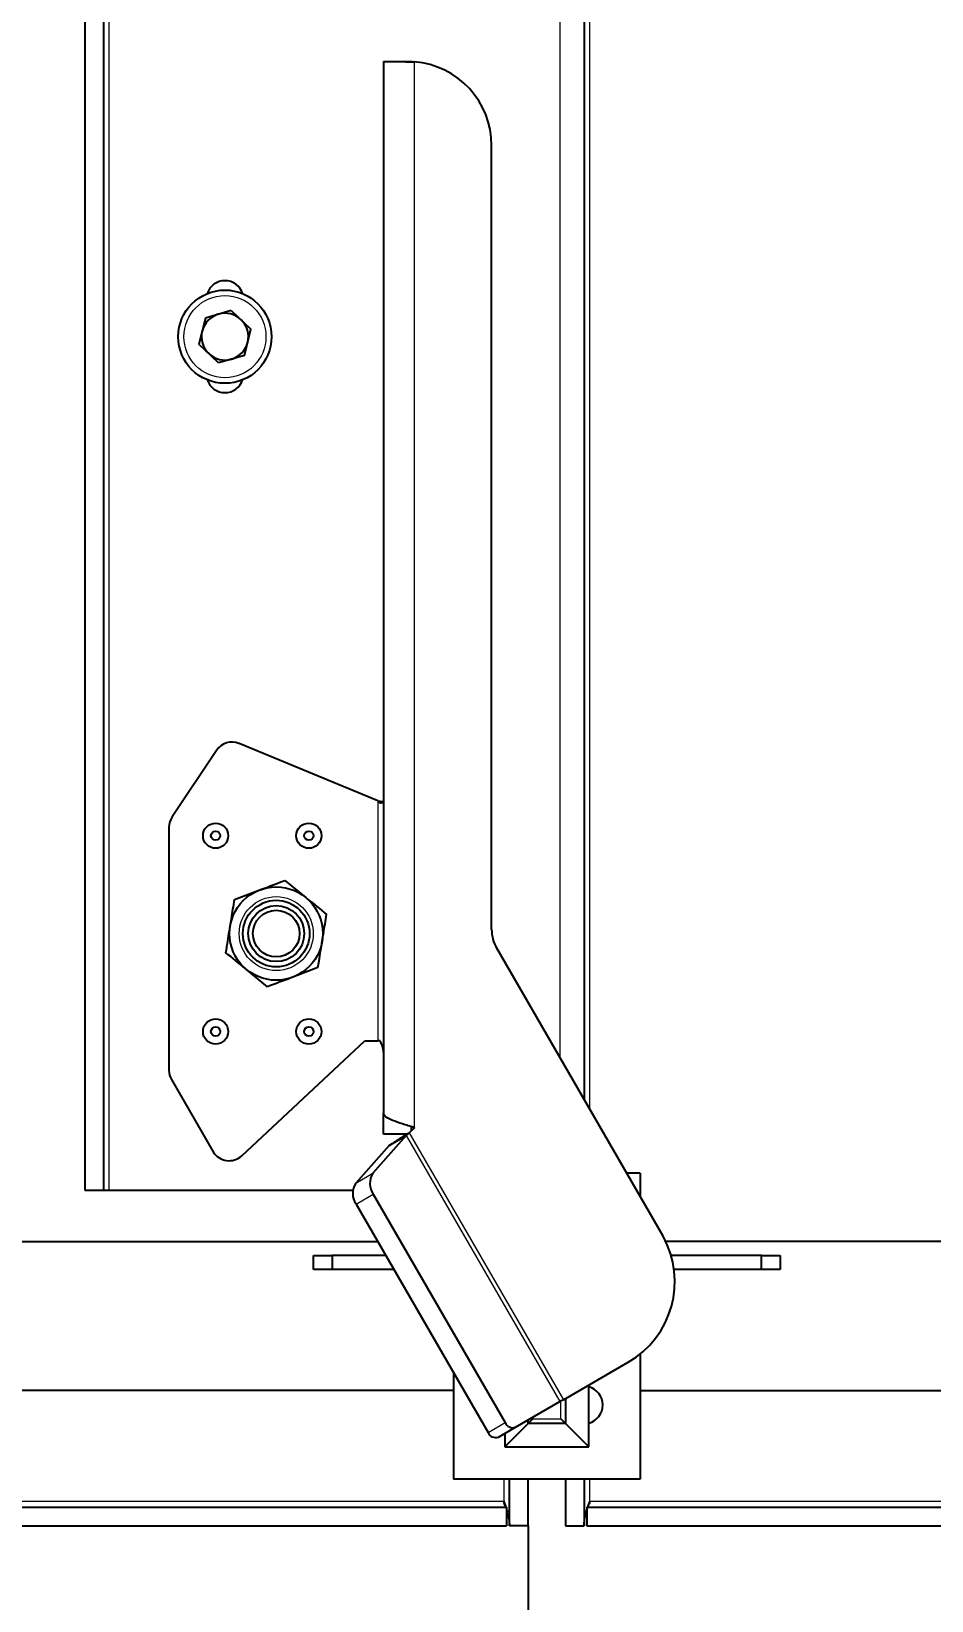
# Model space of a CAD drawing. Header units: millimetres. Extents: x -1434 to 3240, y -1538 to 1219.
# Drawn here: x -427.7 to -331.2, y -1006.7 to -838.5 of the extents above; entities that cross this region are included whole.
import ezdxf

# ---------------------------------------------------------------- set-up
doc = ezdxf.new("R2010")
doc.units = ezdxf.units.MM
doc.layers.add('FORMAT', color=7, linetype='Continuous')
doc.styles.add('SLDTEXTSTYLE0', font='TXT', dxfattribs={"width": 0.75})
doc.dimstyles.new('SLDDIMSTYLE0', dxfattribs={"dimtxt": 20, "dimasz": 10, "dimexe": 0, "dimexo": 0.0625, "dimgap": 5, "dimtad": 2, "dimdec": 1, "dimrnd": 1e-09, "dimzin": 12, "dimdsep": 46, "dimtxsty": 'SLDTEXTSTYLE0', "dimsah": 1, "dimcen": 0.09, "dimadec": 0, "dimazin": 3, "dimtfac": 1, "dimtofl": 0, "dimtmove": 0, "dimatfit": 3, "dimfxl": 0, "dimfrac": 2, "dimtolj": 1, "dimtzin": 12, "dimarcsym": 0})

# ---------------------------------------------------------------- blocks, each defined once
blk = doc.blocks.new('_D_8')
at = {"layer": 'FORMAT'}
for p, q in [((-484.94, -959.18), (-484.94, -1329.21)), ((-374.44, -998.73), (-374.44, -1329.21)), ((-374.44, -1328.21), (-484.94, -1328.21))]:
    blk.add_line(p, q, dxfattribs=at)
for points in [[(-484.94, -1328.21), (-474.94, -1329.75), (-474.94, -1326.67)], [(-374.44, -1328.21), (-384.44, -1326.67), (-384.44, -1329.75)]]:
    blk.add_solid(points, dxfattribs=at)
at = {"layer": 'FORMAT', "insert": (-462.94, -1302.43), "char_height": 20, "attachment_point": 1, "style": 'SLDTEXTSTYLE0'}
blk.add_mtext('110,5', dxfattribs=at)

msp = doc.modelspace()

# ---------------------------------------------------------------- linework, layer by layer
at = {"color": 7, "linetype": 'Continuous', "lineweight": 25}
for p, q in [((-421.94, 520.28), (-421.94, -962.72)), ((-419.94, 520.28), (-419.94, -962.72)), ((-368.44, 510.57), (-368.44, -953)), ((-389.94, -841.72), (-388.97, -841.72)), ((-389.94, -841.72), (-389.94, -954.48)), ((-388.97, -841.72), (-386.85, -841.72)), ((-378.35, -934.77), (-378.35, -850.72)), ((-409.04, -869.22), (-409.72, -872.03)), ((-406.26, -868.4), (-409.04, -869.22)), ((-406.26, -868.4), (-404.16, -870.4)), ((-404.84, -873.22), (-404.16, -870.4)), ((-407.62, -874.03), (-409.72, -872.03)), ((-404.84, -873.22), (-407.62, -874.03)), ((-390.54, -920.97), (-405.43, -914.82)), ((-407.84, -915.57), (-412.6, -922.71)), ((-390.54, -920.97), (-389.94, -921.07)), ((-390.54, -920.97), (-390.3, -921.22)), ((-412.94, -923.82), (-412.94, -949.87)), ((-400.52, -929.52), (-398.28, -931.34)), ((-405.91, -931.57), (-403.21, -930.54)), ((-359.98, -967.66), (-377.81, -936.77)), ((-402.36, -940.92), (-404.6, -939.09)), ((-396.97, -938.87), (-399.66, -939.89)), ((-405.13, -959.03), (-391.94, -946.72)), ((-391.94, -946.72), (-390.54, -946.72)), ((-390.3, -946.72), (-390.54, -946.72)), ((-412.67, -950.87), (-408.21, -958.6)), ((-389.94, -956.72), (-389.94, -954.48)), ((-387.5, -956.87), (-391.07, -960.92)), ((-387.43, -956.72), (-389.94, -956.72)), ((-389.33, -957.94), (-387.5, -956.87)), ((-386.62, -956.03), (-387.19, -956.57)), ((-386.94, -956.33), (-386.94, -955.92)), ((-386.64, -956.01), (-386.62, -956.03)), ((-389.33, -957.94), (-392.91, -961.98)), ((-362.44, -960.92), (-363.87, -960.92)), ((-362.44, -960.92), (-362.44, -963.4)), ((-421.94, -962.72), (-419.94, -962.72)), ((-419.94, -962.72), (-419.34, -962.72)), ((-419.34, -962.72), (-393.22, -962.72)), ((-391.04, -963.15), (-376.9, -987.64)), ((-392.88, -964.21), (-378.74, -988.7)), ((-485.54, -968.22), (-390.56, -968.22)), ((-259.34, -968.22), (-359.69, -968.22)), ((-397.44, -971.22), (-397.44, -969.72)), ((-397.44, -969.72), (-395.44, -969.72)), ((-395.44, -969.72), (-395.44, -971.22)), ((-389.7, -969.72), (-395.44, -969.72)), ((-349.44, -969.72), (-359.12, -969.72)), ((-349.44, -971.22), (-349.44, -969.72)), ((-349.44, -969.72), (-347.44, -969.72)), ((-347.44, -969.72), (-347.44, -971.22)), ((-395.44, -971.22), (-397.44, -971.22)), ((-388.83, -971.22), (-395.44, -971.22)), ((-349.44, -971.22), (-358.8, -971.22)), ((-347.44, -971.22), (-349.44, -971.22)), ((-362.44, -980.3), (-362.44, -993.72)), ((-382.44, -982.29), (-382.44, -993.72)), ((-370.66, -985.19), (-363.72, -981.18)), ((-382.44, -984.22), (-1015.44, -984.22)), ((-367.94, -983.82), (-367.94, -983.62)), ((-367.94, -987.69), (-367.94, -983.82)), ((-362.44, -984.22), (270.56, -984.22)), ((-375.79, -988.15), (-371.03, -985.4)), ((-370.66, -985.19), (-371.03, -985.4)), ((-370.43, -985.06), (-370.43, -987.76)), ((-374.44, -987.76), (-373.94, -987.26)), ((-374.44, -987.76), (-374.44, -987.37)), ((-370.43, -987.76), (-370.93, -987.26)), ((-377.63, -989.21), (-375.79, -988.15)), ((-374.44, -987.76), (-376.94, -990.26)), ((-376.94, -988.81), (-376.94, -990.26)), ((-370.43, -987.76), (-374.44, -987.76)), ((-370.43, -987.76), (-367.94, -990.26)), ((-367.94, -990.26), (-367.94, -987.69)), ((-376.94, -990.26), (-367.94, -990.26)), ((-362.44, -993.72), (-382.44, -993.72)), ((-376.44, -998.72), (-376.44, -993.72)), ((-374.44, -998.72), (-374.44, -993.72)), ((-370.44, -993.72), (-370.44, -998.72)), ((-368.44, -993.72), (-368.44, -998.72)), ((-1067.14, -996.72), (-376.74, -996.72)), ((-377.04, -996.12), (-376.84, -996.72)), ((-376.74, -996.72), (-376.74, -998.72)), ((-368.14, -996.72), (322.26, -996.72)), ((-368.14, -996.72), (-368.14, -998.72)), ((-368.05, -996.72), (-367.84, -996.12)), ((-1067.14, -998.72), (-376.74, -998.72)), ((-374.44, -998.72), (-376.44, -998.72)), ((-370.44, -998.72), (-368.44, -998.72)), ((-368.14, -998.72), (322.26, -998.72))]:
    msp.add_line(p, q, dxfattribs=at)
at = {"color": 8, "linetype": 'Continuous', "lineweight": 18}
for p, q in [((-419.34, -962.72), (-419.34, 520.28)), ((-367.84, -954.04), (-367.84, 511.61)), ((-371.04, 506.07), (-371.04, -948.5)), ((-386.64, -841.74), (-386.64, -956.01)), ((-390.54, -920.97), (-390.54, -946.72)), ((-387.5, -956.87), (-371.03, -985.4)), ((-387.19, -956.57), (-370.66, -985.19)), ((-392.91, -961.98), (-391.07, -960.92)), ((-392.88, -964.21), (-391.04, -963.15)), ((-370.93, -987.26), (-370.93, -985.34)), ((-373.94, -987.08), (-373.94, -987.26)), ((-373.94, -987.26), (-370.93, -987.26)), ((-378.74, -988.7), (-376.9, -987.64)), ((-377.04, -993.72), (-377.04, -996.12)), ((-367.84, -996.12), (-367.84, -993.72)), ((-377.04, -996.12), (-472.47, -996.12)), ((-272.41, -996.12), (-367.84, -996.12))]:
    msp.add_line(p, q, dxfattribs=at)
at = {"color": 7, "linetype": 'Continuous', "lineweight": 25}
for centre, radius in [((-406.94, -871.22), 5), ((-407.94, -924.72), 1.35), ((-397.94, -924.72), 1.35), ((-407.94, -924.72), 0.493), ((-397.94, -924.72), 0.493), ((-401.44, -935.22), 5), ((-401.44, -935.22), 3.57), ((-401.44, -935.22), 3), ((-401.44, -935.22), 2.5), ((-407.94, -945.72), 1.35), ((-407.94, -945.72), 0.493), ((-397.94, -945.72), 1.35), ((-397.94, -945.72), 0.493)]:
    msp.add_circle(centre, radius, dxfattribs=at)
at = {"color": 8, "linetype": 'Continuous', "lineweight": 18}
for centre, radius in [((-406.94, -871.22), 4.4), ((-401.44, -935.22), 3.97)]:
    msp.add_circle(centre, radius, dxfattribs=at)
at = {"color": 7, "linetype": 'Continuous', "lineweight": 25}
for centre, radius, start, end in [((-387.35, -850.72), 9, 0, 85.4954), ((-406.94, -867.22), 2, 18.21, 161.79), ((-406.94, -871.22), 2.51, 106.3534, 166.3534), ((-406.94, -871.22), 2.51, 46.3534, 106.3534), ((-406.94, -871.22), 2.51, 346.3534, 46.3534), ((-406.94, -871.22), 2.51, 166.3534, 226.3534), ((-406.94, -871.22), 2.51, 226.3534, 286.3534), ((-406.94, -871.22), 2.51, 286.3534, 346.3534), ((-406.94, -875.22), 2, 198.21, 341.79), ((-406.18, -916.68), 2, 68.1986, 146.3099), ((-410.94, -923.82), 2, 146.3099, 180), ((-374.35, -934.77), 4, 180, 210), ((-410.94, -949.87), 2, 180, 210), ((-406.5, -957.57), 2, 210.9638, 313.0251), ((-391.26, -963.07), 1.98, 146.5519, 215.0479), ((-389.42, -962.01), 1.98, 146.5519, 215.0479), ((-368.72, -972.52), 10, 300, 29.0469), ((-368.44, -985.76), 2, 284.4775, 75.5225), ((-377.91, -988.36), 0.893, 201.9505, 288.5782), ((-376.08, -987.3), 0.893, 201.9505, 288.5782)]:
    msp.add_arc(centre, radius, start, end, dxfattribs=at)
for points in [[(-388.97, -841.72), (-388.81, -841.72), (-388.49, -841.72), (-387.91, -841.73), (-387.29, -841.74), (-386.86, -841.74), (-386.64, -841.74)], [(-390.3, -921.22), (-390.25, -921.2), (-390.15, -921.18), (-390.03, -921.15), (-389.96, -921.11), (-389.95, -921.09), (-389.94, -921.08)], [(-389.94, -947.92), (-389.96, -947.72), (-390, -947.32), (-390.2, -946.92), (-390.3, -946.72)], [(-386.64, -956.01), (-387.07, -955.88), (-387.94, -955.62), (-389.03, -955.24), (-389.79, -954.86), (-389.89, -954.6), (-389.94, -954.48)], [(-389.33, -957.94), (-389.19, -957.84), (-388.89, -957.65), (-388.36, -957.31), (-387.78, -956.94), (-387.38, -956.69), (-387.19, -956.57)], [(-387.5, -956.87), (-387.48, -956.85), (-387.43, -956.81), (-387.36, -956.73), (-387.27, -956.65), (-387.21, -956.59), (-387.19, -956.57)], [(-376.74, -996.72), (-376.76, -996.71), (-376.81, -996.69), (-376.89, -996.55), (-376.96, -996.35), (-377.01, -996.2), (-377.04, -996.12)], [(-367.84, -996.12), (-367.86, -996.2), (-367.91, -996.35), (-367.99, -996.55), (-368.06, -996.69), (-368.11, -996.71), (-368.14, -996.72)]]:
    msp.add_open_spline(points, degree=3, dxfattribs=at)
for points, knots in [([(-403.21, -930.54), (-403.15, -930.52), (-402.24, -930.17), (-401.35, -929.83), (-400.52, -929.52)], [0, 0, 0, 0, 0.070201, 1, 1, 1, 1]), ([(-406.37, -934.42), (-406.33, -934.16), (-406.18, -933.19), (-406.02, -932.25), (-405.91, -931.57)], [0, 0, 0, 0, 0.268634, 1, 1, 1, 1]), ([(-398.28, -931.34), (-398.23, -931.39), (-397.47, -932), (-396.73, -932.61), (-396.04, -933.17)], [0, 0, 0, 0, 0.0702006, 1, 1, 1, 1]), ([(-396.5, -936.02), (-396.46, -935.76), (-396.31, -934.79), (-396.15, -933.85), (-396.04, -933.17)], [0, 0, 0, 0, 0.2686336, 1, 1, 1, 1]), ([(-406.84, -937.27), (-406.8, -937.03), (-406.65, -936.1), (-406.49, -935.13), (-406.37, -934.42)], [0, 0, 0, 0, 0.257551, 1, 1, 1, 1]), ([(-396.97, -938.87), (-396.93, -938.63), (-396.78, -937.7), (-396.62, -936.73), (-396.5, -936.02)], [0, 0, 0, 0, 0.257551, 1, 1, 1, 1]), ([(-404.6, -939.09), (-404.65, -939.05), (-405.41, -938.43), (-406.15, -937.83), (-406.84, -937.27)], [0, 0, 0, 0, 0.070201, 1, 1, 1, 1]), ([(-399.66, -939.89), (-399.73, -939.92), (-400.64, -940.26), (-401.53, -940.6), (-402.36, -940.92)], [0, 0, 0, 0, 0.070201, 1, 1, 1, 1]), ([(-376.74, -997.01), (-376.71, -997.09), (-376.6, -997.42), (-376.48, -997.98), (-376.45, -998.47), (-376.44, -998.72)], [0, 0, 0, 0, 0.141742, 0.566203, 1, 1, 1, 1]), ([(-368.44, -998.72), (-368.41, -998.34), (-368.38, -997.77), (-368.2, -997.19), (-368.14, -997)], [0, 0, 0, 0, 0.662931, 1, 1, 1, 1])]:
    msp.add_open_spline(points, degree=3, knots=knots, dxfattribs=at)

# ---------------------------------------------------------------- dimensions: what is measured, and where the dimension line sits
at = {"layer": 'FORMAT'}
dim = msp.add_linear_dim(base=(-484.94, -1328.21), p1=(-374.44, -998.72), p2=(-484.94, -959.17), dimstyle='SLDDIMSTYLE0', dxfattribs=at)
dim.commit()
dim.dimension.update_dxf_attribs({"geometry": '_D_8', "text_midpoint": (-429.69, -1328.21), "dimtype": 160})

doc.saveas('drawing.dxf')
